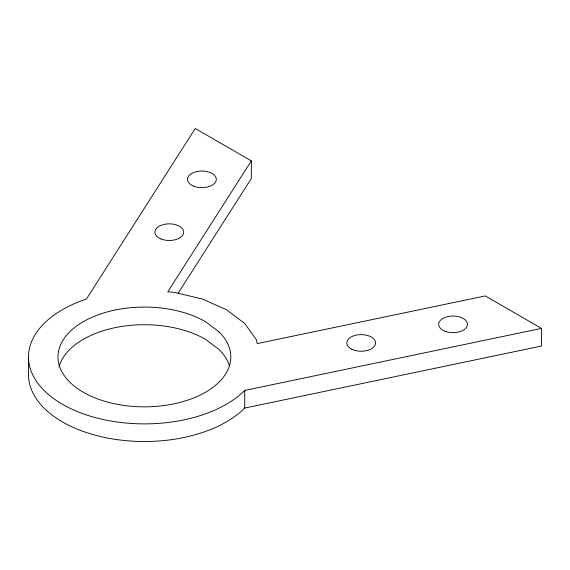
<?xml version="1.0" encoding="UTF-8"?>
<svg xmlns="http://www.w3.org/2000/svg" width="570" height="570" viewBox="0 0 570 570"><rect width="100%" height="100%" fill="white"/><g stroke="black" fill="none" stroke-linecap="round" stroke-linejoin="round"><path stroke-width="0.85" d="M541.5 328.391L244.751 390.422A115.888 66.911 0 0 1 62.444 404.28A115.888 66.911 0 0 1 86.448 299.022L195.254 128.485L251.334 160.861L167.772 291.833L174.384 292.339L202.336 299.022L226.34 309.653L244.751 323.511L256.329 339.649L257.234 343.596L485.277 295.93L541.5 328.391L541.5 346.026L244.751 408.063A115.888 66.911 0 0 1 114.399 439.235A115.888 66.911 0 0 1 28.5 374.604L28.5 356.97M178.275 293.009L251.334 178.503L251.334 160.861M244.751 390.422L244.751 408.063M59.045 366.795A86.412 49.889 0 0 1 117.691 327.159A86.412 49.889 0 0 1 205.492 339.328L219.222 349.659A86.412 49.889 0 0 1 229.489 365.933M219.222 332.025L205.492 321.687A86.412 49.889 0 0 0 63.192 339.905A86.412 49.889 0 0 0 151.919 406.666A86.412 49.889 0 0 0 219.222 332.025M193.715 186.198A14.4 8.315 0 0 0 216.251 180.02A14.4 8.315 0 0 0 195.717 171.841A14.4 8.315 0 0 0 193.715 186.198M161.125 239.008A14.4 8.315 0 0 0 183.661 232.831A14.4 8.315 0 0 0 163.127 224.651A14.4 8.315 0 0 0 161.125 239.008M445.847 331.555A14.4 8.315 0 0 0 467.45 324.358A14.4 8.315 0 0 0 445.847 317.155A14.4 8.315 0 0 0 445.847 331.555M351.776 349.232A14.4 8.315 0 0 0 375.317 344.472A14.4 8.315 0 0 0 356.407 335.082A14.4 8.315 0 0 0 351.776 349.232"/></g></svg>
